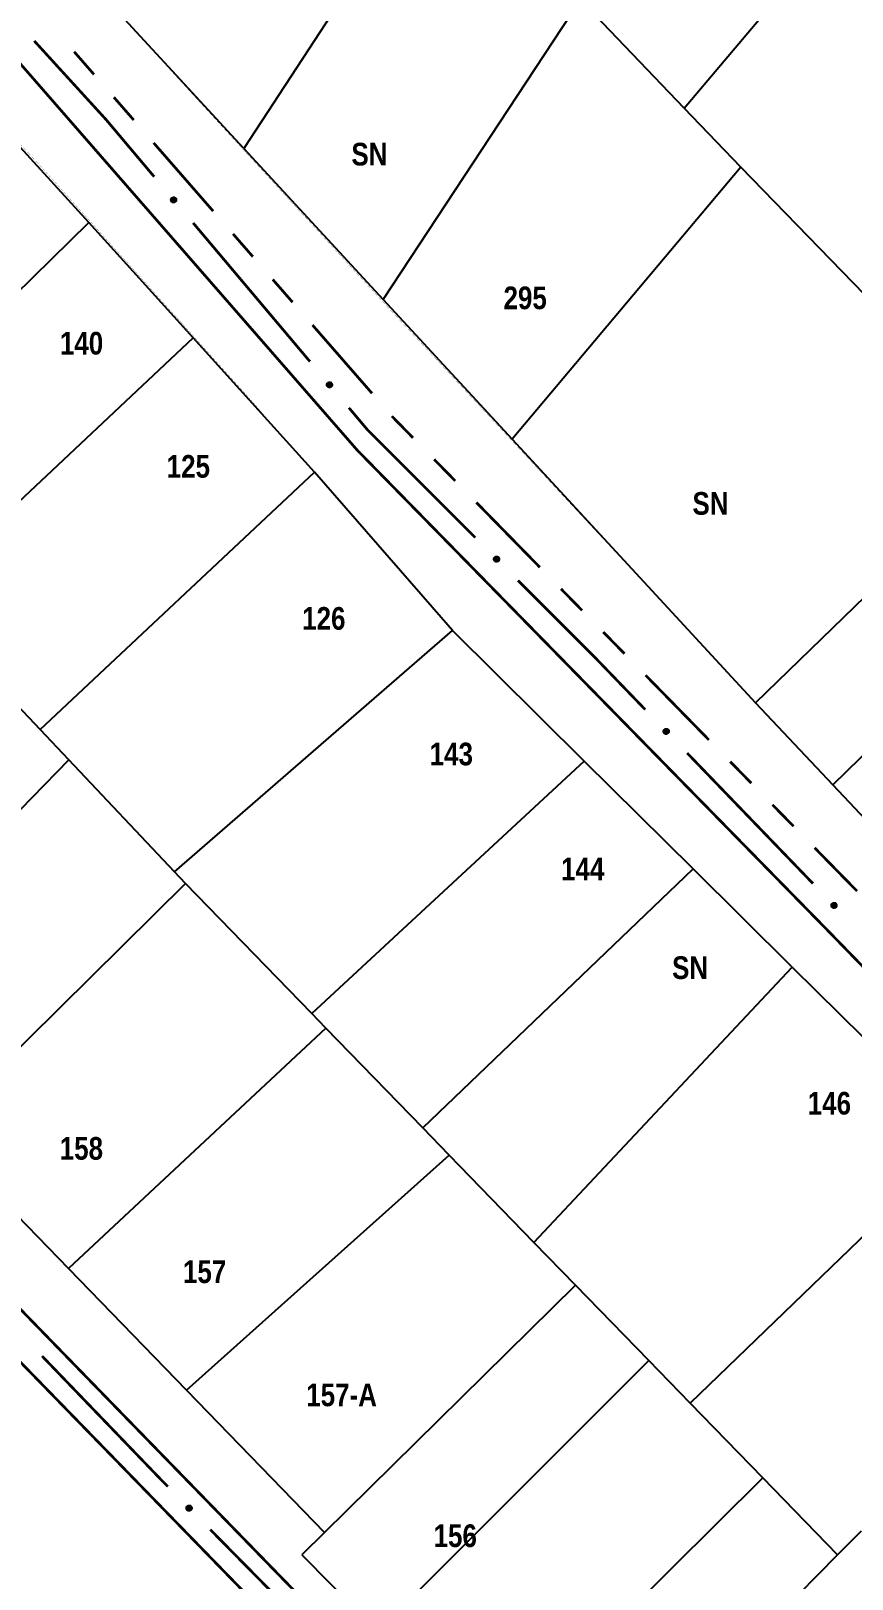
# Model space of a CAD drawing. Extents: x 201549 to 203722, y 4857623 to 4859778.
# Drawn here: x 202476.3 to 202530.7, y 4858798.1 to 4858900.6 of the extents above; entities that cross this region are included whole.
import ezdxf
from ezdxf.enums import TextEntityAlignment as Align

# ---------------------------------------------------------------- set-up
doc = ezdxf.new("R2010")
doc.units = 0
doc.header["$LTSCALE"] = 1.5
doc.header["$MEASUREMENT"] = 0
for name, color, linetype in [('CD-MALHA-LOTES', 40, 'CONTINUOUS'), ('RU-QUADRAS', 6, 'CONTINUOUS'), ('SV-EIXO-RUA-N-PAV', 6, 'CONTINUOUS'), ('SV-RUA-NAO-PAV-S-GUIA-C-GUIA', 7, 'CONTINUOUS'), ('Th_NmrPort', 1, 'CONTINUOUS')]:
    doc.layers.add(name, color=color, linetype=linetype)
doc.styles.get("Standard").update_dxf_attribs({"font": 'swisscbo.ttf'})

msp = doc.modelspace()

# ---------------------------------------------------------------- linework, layer by layer
at = {"layer": 'CD-MALHA-LOTES', "linetype": 'Continuous'}
for p, q in [((202519.55, 4858895.46), (202536.34, 4858915.33)), ((202503.27, 4858912.52), (202490.4, 4858892.79)), ((202490.4, 4858892.79), (202481.45, 4858902.48)), ((202499.63, 4858882.79), (202512.69, 4858902.65)), ((202519.55, 4858895.46), (202512.69, 4858902.65)), ((202480.14, 4858887.89), (202471.25, 4858897.63)), ((202523.29, 4858891.55), (202519.55, 4858895.46)), ((202490.4, 4858892.79), (202499.63, 4858882.79)), ((202523.29, 4858891.55), (202508.16, 4858873.55)), ((202534.57, 4858879.96), (202523.29, 4858891.55)), ((202462.01, 4858870.15), (202480.14, 4858887.89)), ((202487.04, 4858880.26), (202480.14, 4858887.89)), ((202499.63, 4858882.79), (202508.16, 4858873.55)), ((202468.71, 4858863.05), (202487.04, 4858880.26)), ((202495.07, 4858871.38), (202487.04, 4858880.26)), ((202508.16, 4858873.55), (202524.26, 4858856.12)), ((202541.28, 4858872.58), (202524.26, 4858856.12)), ((202476.91, 4858854.35), (202495.07, 4858871.38)), ((202504.2, 4858860.89), (202495.07, 4858871.38)), ((202546.23, 4858867.15), (202529.38, 4858850.68)), ((202485.8, 4858844.93), (202504.2, 4858860.89)), ((202512.92, 4858852.26), (202504.2, 4858860.89)), ((202475, 4858856.38), (202476.91, 4858854.35)), ((202524.26, 4858856.12), (202529.38, 4858850.68)), ((202478.81, 4858852.33), (202476.91, 4858854.35)), ((202462.4, 4858835.56), (202478.81, 4858852.33)), ((202485.8, 4858844.93), (202478.81, 4858852.33)), ((202512.92, 4858852.26), (202494.89, 4858835.55)), ((202520.14, 4858845.12), (202512.92, 4858852.26)), ((202529.38, 4858850.68), (202533.95, 4858845.83)), ((202486.53, 4858844.15), (202485.8, 4858844.93)), ((202502.25, 4858827.98), (202520.14, 4858845.12)), ((202526.7, 4858838.63), (202520.14, 4858845.12)), ((202486.53, 4858844.15), (202469.96, 4858827.77)), ((202494.89, 4858835.55), (202486.53, 4858844.15)), ((202509.6, 4858820.41), (202526.7, 4858838.63)), ((202526.7, 4858838.63), (202538.13, 4858827.31)), ((202495.83, 4858834.59), (202494.89, 4858835.55)), ((202495.83, 4858834.59), (202478.79, 4858818.68)), ((202502.25, 4858827.98), (202495.83, 4858834.59)), ((202469.96, 4858827.77), (202478.79, 4858818.68)), ((202503.99, 4858826.19), (202502.25, 4858827.98)), ((202486.59, 4858810.63), (202503.99, 4858826.19)), ((202509.6, 4858820.41), (202503.99, 4858826.19)), ((202536.4, 4858825.64), (202519.94, 4858809.77)), ((202512.35, 4858817.58), (202509.6, 4858820.41)), ((202478.79, 4858818.68), (202486.59, 4858810.63)), ((202495.73, 4858801.21), (202512.35, 4858817.58)), ((202517.21, 4858812.59), (202512.35, 4858817.58)), ((202499.26, 4858794.66), (202517.21, 4858812.59)), ((202519.94, 4858809.77), (202517.21, 4858812.59)), ((202486.59, 4858810.63), (202495.73, 4858801.21)), ((202524.76, 4858804.82), (202519.94, 4858809.77)), ((202506.81, 4858787.06), (202524.76, 4858804.82)), ((202529.7, 4858799.73), (202524.76, 4858804.82)), ((202495.73, 4858801.21), (202494.23, 4858799.73)), ((202529.7, 4858799.73), (202531.29, 4858801.33)), ((202494.23, 4858799.73), (202499.26, 4858794.66)), ((202511.99, 4858781.84), (202529.7, 4858799.73))]:
    msp.add_line(p, q, dxfattribs=at)
at = {"layer": 'RU-QUADRAS', "linetype": 'Continuous'}
for points in [[(202405.42, 4858981.16, 0.01, 0.01, 0), (202430.84, 4859027.34, 0.01, 0.01, 0), (202476.98, 4858977.97, 0.01, 0.01, 0), (202596.42, 4858852.26, 0.01, 0.01, -0.0157830167), (202569.9, 4858806.68, 0.01, 0.01, 0), (202551.82, 4858826.86, 0.01, 0.01, -0.0050676156), (202474.07, 4858910.48, 0.01, 0.01, 0), (202443.68, 4858942.73, 0.01, 0.01, 0.0179470941)], [(202369.03, 4858932.54, 0.01, 0.01, 0), (202385.88, 4858952.76, 0.01, 0.01, 0), (202384.56, 4858954.09, 0.01, 0.01, 0), (202401.16, 4858971.92, 0.01, 0.01, 0), (202462.88, 4858906.8, 0.01, 0.01, -0.0107347229), (202504.2, 4858860.89, 0.01, 0.01, 0), (202538.13, 4858827.31, 0.01, 0.01, 0), (202536.4, 4858825.64, 0.01, 0.01, 0), (202564.2, 4858797.22, 0.01, 0.01, 0), (202537.47, 4858756.18, 0.01, 0.01, 0), (202494.23, 4858799.73, 0.01, 0.01, 0), (202495.73, 4858801.21, 0.01, 0.01, -0.0025219644)]]:
    msp.add_lwpolyline(points, format="xyseb", close=True, dxfattribs=at)
at = {"layer": 'SV-EIXO-RUA-N-PAV', "const_width": 0.18}
for points in [[(202481.264717, 4858894.714702), (202476.517243, 4858899.914317)], [(202481.882939, 4858893.981461), (202481.264717, 4858894.714702)], [(202484.461328, 4858890.923372), (202481.882939, 4858893.981461)], [(202494.774884, 4858878.691015), (202487.039717, 4858887.865283)], [(202498.579784, 4858874.178227), (202497.353273, 4858875.632926)], [(202498.648547, 4858874.109465), (202498.579784, 4858874.178227)], [(202505.719615, 4858867.038397), (202498.648547, 4858874.109465)], [(202513.579464, 4858859.178547), (202508.548042, 4858864.20997)], [(202514.193562, 4858858.541983), (202513.579464, 4858859.178547)], [(202516.970731, 4858855.66321), (202514.193562, 4858858.541983)], [(202528.079406, 4858844.148119), (202519.7479, 4858852.784437)], [(202484.893436, 4858804.728521), (202477.033876, 4858812.888447)], [(202485.364304, 4858804.25115), (202484.893436, 4858804.728521)], [(202496.60015, 4858792.860112), (202488.173265, 4858801.40339)]]:
    msp.add_lwpolyline(points, dxfattribs=at)
at = {"layer": 'SV-EIXO-RUA-N-PAV'}
for points in [[(202485.75898, 4858889.213523), (202485.710194, 4858889.21698), (202485.668971, 4858889.229926), (202485.637698, 4858889.25062), (202485.614831, 4858889.276113), (202485.594374, 4858889.304829), (202485.580136, 4858889.33833), (202485.57257, 4858889.379013), (202485.575694, 4858889.427976), (202485.591732, 4858889.469333), (202485.61038, 4858889.501079), (202485.63559, 4858889.526454), (202485.663818, 4858889.54586), (202485.699107, 4858889.559498), (202485.74041, 4858889.566763), (202485.789568, 4858889.56243), (202485.829895, 4858889.54946), (202485.859618, 4858889.528649), (202485.884969, 4858889.503144), (202485.905502, 4858889.473578), (202485.919288, 4858889.440612), (202485.926528, 4858889.399012), (202485.921608, 4858889.350549), (202485.909132, 4858889.310181), (202485.888744, 4858889.280173), (202485.863072, 4858889.255781), (202485.83452, 4858889.234913), (202485.80144, 4858889.219199), (202485.75898, 4858889.213523)], [(202496.072536, 4858876.981166), (202496.02375, 4858876.984622), (202495.982527, 4858876.997569), (202495.951254, 4858877.018263), (202495.928387, 4858877.043756), (202495.90793, 4858877.072471), (202495.893692, 4858877.105973), (202495.886126, 4858877.146656), (202495.88925, 4858877.195619), (202495.905288, 4858877.236976), (202495.923936, 4858877.268722), (202495.949146, 4858877.294097), (202495.977374, 4858877.313503), (202496.012663, 4858877.327141), (202496.053966, 4858877.334405), (202496.103124, 4858877.330073), (202496.143451, 4858877.317103), (202496.173174, 4858877.296292), (202496.198525, 4858877.270787), (202496.219058, 4858877.241221), (202496.232844, 4858877.208254), (202496.240084, 4858877.166655), (202496.235164, 4858877.118192), (202496.222688, 4858877.077824), (202496.2023, 4858877.047816), (202496.176628, 4858877.023424), (202496.148076, 4858877.002556), (202496.114996, 4858876.986842), (202496.072536, 4858876.981166)], [(202507.157587, 4858865.444747), (202507.108683, 4858865.444054), (202507.066512, 4858865.453458), (202507.033596, 4858865.471426), (202507.008649, 4858865.494888), (202506.985831, 4858865.521765), (202506.968804, 4858865.553938), (202506.957815, 4858865.593833), (202506.956776, 4858865.642885), (202506.969249, 4858865.685453), (202506.985138, 4858865.718666), (202507.008105, 4858865.746088), (202507.034586, 4858865.767817), (202507.06859, 4858865.784399), (202507.109129, 4858865.79514), (202507.158478, 4858865.794991), (202507.199759, 4858865.785488), (202507.23114, 4858865.767272), (202507.258562, 4858865.744009), (202507.281529, 4858865.71629), (202507.298061, 4858865.684612), (202507.308802, 4858865.643776), (202507.30801, 4858865.595071), (202507.299001, 4858865.55379), (202507.281232, 4858865.522161), (202507.25772, 4858865.49568), (202507.231041, 4858865.472466), (202507.199412, 4858865.454003), (202507.157587, 4858865.444747)], [(202518.379847, 4858854.04399), (202518.330939, 4858854.044175), (202518.288943, 4858854.054336), (202518.256355, 4858854.072892), (202518.231834, 4858854.096798), (202518.209502, 4858854.12408), (202518.193055, 4858854.156554), (202518.182785, 4858854.19664), (202518.182627, 4858854.245703), (202518.195863, 4858854.28804), (202518.212346, 4858854.320962), (202518.235801, 4858854.347967), (202518.262668, 4858854.369217), (202518.296966, 4858854.385185), (202518.33769, 4858854.395196), (202518.387029, 4858854.394161), (202518.428132, 4858854.383918), (202518.459181, 4858854.365142), (202518.486181, 4858854.341389), (202518.508646, 4858854.313263), (202518.524607, 4858854.281293), (202518.534612, 4858854.240271), (202518.532946, 4858854.191587), (202518.523197, 4858854.150475), (202518.504862, 4858854.11917), (202518.480879, 4858854.093116), (202518.453787, 4858854.070384), (202518.421832, 4858854.052493), (202518.379847, 4858854.04399)], [(202529.488523, 4858842.528899), (202529.439615, 4858842.529084), (202529.397619, 4858842.539245), (202529.365031, 4858842.557801), (202529.34051, 4858842.581707), (202529.318178, 4858842.608989), (202529.301731, 4858842.641463), (202529.291461, 4858842.681549), (202529.291303, 4858842.730612), (202529.304539, 4858842.772949), (202529.321022, 4858842.805871), (202529.344477, 4858842.832876), (202529.371344, 4858842.854126), (202529.405641, 4858842.870094), (202529.446366, 4858842.880105), (202529.495705, 4858842.87907), (202529.536808, 4858842.868827), (202529.567857, 4858842.850051), (202529.594857, 4858842.826299), (202529.617322, 4858842.798172), (202529.633282, 4858842.766202), (202529.643288, 4858842.72518), (202529.641622, 4858842.676496), (202529.631873, 4858842.635384), (202529.613538, 4858842.604079), (202529.589555, 4858842.578025), (202529.562463, 4858842.555293), (202529.530508, 4858842.537402), (202529.488523, 4858842.528899)], [(202486.791312, 4858802.647675), (202486.742405, 4858802.647318), (202486.700299, 4858802.657011), (202486.667507, 4858802.675204), (202486.642722, 4858802.698836), (202486.620088, 4858802.725869), (202486.603282, 4858802.758159), (202486.592567, 4858802.798128), (202486.591864, 4858802.847186), (202486.604629, 4858802.889667), (202486.620746, 4858802.922771), (202486.6439, 4858802.950034), (202486.670529, 4858802.971581), (202486.704647, 4858802.987929), (202486.745258, 4858802.998392), (202486.794605, 4858802.997905), (202486.83582, 4858802.988119), (202486.867076, 4858802.969689), (202486.894337, 4858802.946237), (202486.917113, 4858802.918362), (202486.933428, 4858802.886571), (202486.943888, 4858802.845663), (202486.942762, 4858802.796964), (202486.933471, 4858802.755746), (202486.915485, 4858802.724239), (202486.891792, 4858802.69792), (202486.864955, 4858802.674889), (202486.8332, 4858802.656644), (202486.791312, 4858802.647675)]]:
    msp.add_lwpolyline(points, close=True, dxfattribs=at)
for points in [[(202485.75898, 4858889.213523), (202485.57257, 4858889.379013)], [(202485.80144, 4858889.219199), (202485.575694, 4858889.427976)], [(202485.781043, 4858889.218163), (202485.577842, 4858889.402013)], [(202485.710194, 4858889.21698), (202485.580136, 4858889.33833)], [(202485.732482, 4858889.216486), (202485.581442, 4858889.353289)], [(202485.815039, 4858889.230763), (202485.586331, 4858889.444866)], [(202485.83452, 4858889.234913), (202485.591732, 4858889.469333)], [(202485.686663, 4858889.224258), (202485.593715, 4858889.315447)], [(202485.668971, 4858889.229926), (202485.594374, 4858889.304829)], [(202485.845517, 4858889.247536), (202485.6029, 4858889.480253)], [(202485.863072, 4858889.255781), (202485.61038, 4858889.501079)], [(202485.874563, 4858889.270241), (202485.626116, 4858889.514107)], [(202485.888744, 4858889.280173), (202485.63559, 4858889.526454)], [(202485.897289, 4858889.298326), (202485.652033, 4858889.534173)], [(202485.909132, 4858889.310181), (202485.663818, 4858889.54586)], [(202485.914737, 4858889.33267), (202485.685313, 4858889.549739)], [(202485.921608, 4858889.350549), (202485.699107, 4858889.559498)], [(202485.920423, 4858889.37673), (202485.722112, 4858889.561133)], [(202485.926528, 4858889.399012), (202485.74041, 4858889.566763)], [(202485.917539, 4858889.422488), (202485.770345, 4858889.558965)], [(202485.919288, 4858889.440612), (202485.789568, 4858889.56243)], [(202485.909112, 4858889.460003), (202485.814241, 4858889.551355)], [(202485.905502, 4858889.473578), (202485.829895, 4858889.54946)], [(202496.072536, 4858876.981166), (202495.886126, 4858877.146656)], [(202496.114996, 4858876.986842), (202495.88925, 4858877.195619)], [(202496.094599, 4858876.985806), (202495.891398, 4858877.169656)], [(202496.02375, 4858876.984622), (202495.893692, 4858877.105973)], [(202496.046038, 4858876.984128), (202495.894998, 4858877.120932)], [(202496.128595, 4858876.998406), (202495.899887, 4858877.212509)], [(202496.148076, 4858877.002556), (202495.905288, 4858877.236976)], [(202496.000219, 4858876.991901), (202495.907271, 4858877.08309)], [(202495.982527, 4858876.997569), (202495.90793, 4858877.072471)], [(202496.159073, 4858877.015179), (202495.916456, 4858877.247896)], [(202496.176628, 4858877.023424), (202495.923936, 4858877.268722)], [(202496.188119, 4858877.037884), (202495.939672, 4858877.281749)], [(202496.2023, 4858877.047816), (202495.949146, 4858877.294097)], [(202496.210845, 4858877.065969), (202495.965589, 4858877.301816)], [(202496.222688, 4858877.077824), (202495.977374, 4858877.313503)], [(202496.228293, 4858877.100313), (202495.998869, 4858877.317382)], [(202496.235164, 4858877.118192), (202496.012663, 4858877.327141)], [(202496.233979, 4858877.144373), (202496.035668, 4858877.328776)], [(202496.240084, 4858877.166655), (202496.053966, 4858877.334405)], [(202496.231095, 4858877.190131), (202496.083901, 4858877.326607)], [(202496.232844, 4858877.208254), (202496.103124, 4858877.330073)], [(202496.222668, 4858877.227646), (202496.127797, 4858877.318998)], [(202496.219058, 4858877.241221), (202496.143451, 4858877.317103)], [(202507.199412, 4858865.454003), (202506.956776, 4858865.642885)], [(202507.157587, 4858865.444747), (202506.957815, 4858865.593833)], [(202507.179177, 4858865.451241), (202506.961118, 4858865.617197)], [(202507.211982, 4858865.466679), (202506.965942, 4858865.660616)], [(202507.108683, 4858865.444054), (202506.968804, 4858865.553938)], [(202507.130934, 4858865.445452), (202506.968837, 4858865.568954)], [(202507.231041, 4858865.472466), (202506.969249, 4858865.685453)], [(202507.240928, 4858865.485976), (202506.97945, 4858865.697281)], [(202507.08462, 4858865.449311), (202506.984274, 4858865.53229)], [(202507.25772, 4858865.49568), (202506.985138, 4858865.718666)], [(202507.066512, 4858865.453458), (202506.985831, 4858865.521765)], [(202507.267944, 4858865.511063), (202506.999712, 4858865.732981)], [(202507.281232, 4858865.522161), (202507.008105, 4858865.746088)], [(202507.288206, 4858865.540973), (202507.023834, 4858865.755173)], [(202507.299001, 4858865.55379), (202507.034586, 4858865.767817)], [(202507.302679, 4858865.576673), (202507.055674, 4858865.773505)], [(202507.30801, 4858865.595071), (202507.06859, 4858865.784399)], [(202507.304609, 4858865.621057), (202507.091374, 4858865.787978)], [(202507.308802, 4858865.643776), (202507.109129, 4858865.79514)], [(202507.297855, 4858865.666405), (202507.139617, 4858865.789908)], [(202507.298061, 4858865.684612), (202507.158478, 4858865.794991)], [(202507.286277, 4858865.70307), (202507.184001, 4858865.786049)], [(202507.281529, 4858865.71629), (202507.199759, 4858865.785488)], [(202518.421832, 4858854.052493), (202518.182627, 4858854.245703)], [(202518.379847, 4858854.04399), (202518.182785, 4858854.19664)], [(202518.40155, 4858854.050095), (202518.186507, 4858854.219941)], [(202518.434627, 4858854.064941), (202518.19211, 4858854.263266)], [(202518.330939, 4858854.044175), (202518.193055, 4858854.156554)], [(202518.353211, 4858854.045173), (202518.193358, 4858854.171567)], [(202518.453787, 4858854.070384), (202518.195863, 4858854.28804)], [(202518.463915, 4858854.083715), (202518.206275, 4858854.299683)], [(202518.306974, 4858854.049864), (202518.208135, 4858854.134631)], [(202518.288943, 4858854.054336), (202518.209502, 4858854.12408)], [(202518.480879, 4858854.093116), (202518.212346, 4858854.320962)], [(202518.491378, 4858854.108312), (202518.227175, 4858854.335013)], [(202518.504862, 4858854.11917), (202518.235801, 4858854.347967)], [(202518.512174, 4858854.137854), (202518.251691, 4858854.356768)], [(202518.523197, 4858854.150475), (202518.262668, 4858854.369217)], [(202518.527286, 4858854.173289), (202518.283856, 4858854.374525)], [(202518.532946, 4858854.191587), (202518.296966, 4858854.385185)], [(202518.530012, 4858854.217631), (202518.31981, 4858854.388355)], [(202518.534612, 4858854.240271), (202518.33769, 4858854.395196)], [(202518.524074, 4858854.263093), (202518.36808, 4858854.389418)], [(202518.524607, 4858854.281293), (202518.387029, 4858854.394161)], [(202518.513156, 4858854.29996), (202518.412387, 4858854.384762)], [(202518.508646, 4858854.313263), (202518.428132, 4858854.383918)], [(202529.530508, 4858842.537402), (202529.291303, 4858842.730612)], [(202529.488523, 4858842.528899), (202529.291461, 4858842.681549)], [(202529.510226, 4858842.535004), (202529.295183, 4858842.70485)], [(202529.543303, 4858842.54985), (202529.300786, 4858842.748175)], [(202529.439615, 4858842.529084), (202529.301731, 4858842.641463)], [(202529.461887, 4858842.530082), (202529.302034, 4858842.656476)], [(202529.562463, 4858842.555293), (202529.304539, 4858842.772949)], [(202529.572591, 4858842.568624), (202529.314951, 4858842.784592)], [(202529.41565, 4858842.534773), (202529.316811, 4858842.61954)], [(202529.397619, 4858842.539245), (202529.318178, 4858842.608989)], [(202529.589555, 4858842.578025), (202529.321022, 4858842.805871)], [(202529.600054, 4858842.593221), (202529.335851, 4858842.819922)], [(202529.613538, 4858842.604079), (202529.344477, 4858842.832876)], [(202529.62085, 4858842.622763), (202529.360367, 4858842.841677)], [(202529.631873, 4858842.635384), (202529.371344, 4858842.854126)], [(202529.635961, 4858842.658198), (202529.392532, 4858842.859434)], [(202529.641622, 4858842.676496), (202529.405641, 4858842.870094)], [(202529.638688, 4858842.70254), (202529.428486, 4858842.873264)], [(202529.643288, 4858842.72518), (202529.446366, 4858842.880105)], [(202529.63275, 4858842.748002), (202529.476756, 4858842.874327)], [(202529.633282, 4858842.766202), (202529.495705, 4858842.87907)], [(202529.621832, 4858842.784869), (202529.521063, 4858842.869671)], [(202529.617322, 4858842.798172), (202529.536808, 4858842.868827)], [(202486.8332, 4858802.656644), (202486.591864, 4858802.847186)], [(202486.791312, 4858802.647675), (202486.592567, 4858802.798128)], [(202486.812946, 4858802.654021), (202486.59603, 4858802.821469)], [(202486.845856, 4858802.669234), (202486.601152, 4858802.864854)], [(202486.742405, 4858802.647318), (202486.603282, 4858802.758159)], [(202486.764664, 4858802.648563), (202486.603418, 4858802.773174)], [(202486.864955, 4858802.674889), (202486.604629, 4858802.889667)], [(202486.874934, 4858802.688332), (202486.614911, 4858802.901425)], [(202486.718378, 4858802.65274), (202486.618604, 4858802.736404)], [(202486.700299, 4858802.657011), (202486.620088, 4858802.725869)], [(202486.891792, 4858802.69792), (202486.620746, 4858802.922771)], [(202486.902121, 4858802.713232), (202486.635418, 4858802.936985)], [(202486.915485, 4858802.724239), (202486.6439, 4858802.950034)], [(202486.922588, 4858802.743003), (202486.659691, 4858802.959011)], [(202486.933471, 4858802.755746), (202486.670529, 4858802.971581)], [(202486.937306, 4858802.778603), (202486.691657, 4858802.977125)], [(202486.942762, 4858802.796964), (202486.704647, 4858802.987929)], [(202486.93954, 4858802.822973), (202486.727455, 4858802.991353)], [(202486.943888, 4858802.845663), (202486.745258, 4858802.998392)], [(202486.933097, 4858802.868366), (202486.77571, 4858802.992951)], [(202486.933428, 4858802.886571), (202486.794605, 4858802.997905)], [(202486.92177, 4858802.90511), (202486.820066, 4858802.988788)], [(202486.917113, 4858802.918362), (202486.83582, 4858802.988119)]]:
    msp.add_lwpolyline(points, dxfattribs=at)
at = {"layer": 'SV-RUA-NAO-PAV-S-GUIA-C-GUIA', "const_width": 0.18}
for points in [[(202318.585681, 4858981.045359), (202375.850118, 4858919.006972), (202406.755485, 4858888.811313), (202418.582189, 4858876.174739), (202457.692817, 4858834.385888), (202526.282239, 4858763.924023), (202540.597938, 4858748.360825), (202559.278351, 4858781.082474), (202569.917526, 4858798.649485), (202563.522843, 4858805.617436), (202529.033623, 4858841.06623), (202497.909206, 4858872.824618), (202467.668284, 4858907.49019), (202424.334233, 4858953.765118), (202419.282654, 4858959.024078), (202395.214661, 4858984.080132), (202372.316186, 4859008.76432), (202326.670103, 4859056.804124), (202318.586408, 4859064.715287)], [(202318.585649, 4858977.370266), (202374.14505, 4858917.261829), (202405.011399, 4858887.104291), (202418.552271, 4858872.636165), (202455.927819, 4858832.70121), (202524.504448, 4858762.252487), (202563.225698, 4858719.612693), (202595.416012, 4858684.554781), (202625.13659, 4858653.891855), (202656.829704, 4858618.431384), (202673.455837, 4858599.628108), (202693.126151, 4858581.137909), (202720.939641, 4858552.319247), (202748.537629, 4858526.5033), (202771.893894, 4858500.219096), (202791.309873, 4858483.253772)], [(202479.162208, 4858899.196618), (202480.476964, 4858897.689496)], [(202481.79172, 4858896.182374), (202483.106476, 4858894.675251)], [(202484.421231, 4858893.168129), (202488.365499, 4858888.646763)], [(202489.680255, 4858887.139641), (202490.995011, 4858885.632519)], [(202492.309766, 4858884.125396), (202493.624522, 4858882.618274)], [(202494.939278, 4858881.111152), (202498.883545, 4858876.589786)], [(202500.198301, 4858875.082664), (202500.266474, 4858875.004516)], [(202500.266474, 4858875.004516), (202501.593772, 4858873.650183)], [(202502.993656, 4858872.221784), (202504.393541, 4858870.793385)], [(202505.793426, 4858869.364987), (202509.993079, 4858865.07979)], [(202511.392964, 4858863.651391), (202512.792849, 4858862.222993)], [(202514.192733, 4858860.794594), (202515.592618, 4858859.366195)], [(202516.992503, 4858857.937796), (202521.192156, 4858853.6526)], [(202522.592041, 4858852.224201), (202523.991926, 4858850.795802)], [(202525.39181, 4858849.367404), (202526.791695, 4858847.939005)], [(202528.191579, 4858846.510606), (202530.991349, 4858843.653809)]]:
    msp.add_lwpolyline(points, dxfattribs=at)

# ---------------------------------------------------------------- texts
at = {"layer": 'Th_NmrPort', "color": 1}
for s, p in [('SN', (202497.518554, 4858892.417271)), ('295', (202507.588554, 4858882.907271)), ('140', (202478.218554, 4858879.907271)), ('125', (202485.288554, 4858871.757271)), ('SN', (202520.098554, 4858869.307271)), ('126', (202494.258554, 4858861.697271)), ('143', (202502.698554, 4858852.727271)), ('144', (202511.398554, 4858845.117271)), ('SN', (202518.748554, 4858838.587271)), ('146', (202527.728554, 4858829.617271)), ('158', (202478.208554, 4858826.627271)), ('157', (202486.368554, 4858818.467271)), ('157-A', (202494.528554, 4858810.317271)), ('156', (202502.958554, 4858800.997271))]:
    msp.add_text(s, height=1.5, dxfattribs=at).set_placement(p, align=Align.MIDDLE_LEFT)

doc.saveas('drawing.dxf')
